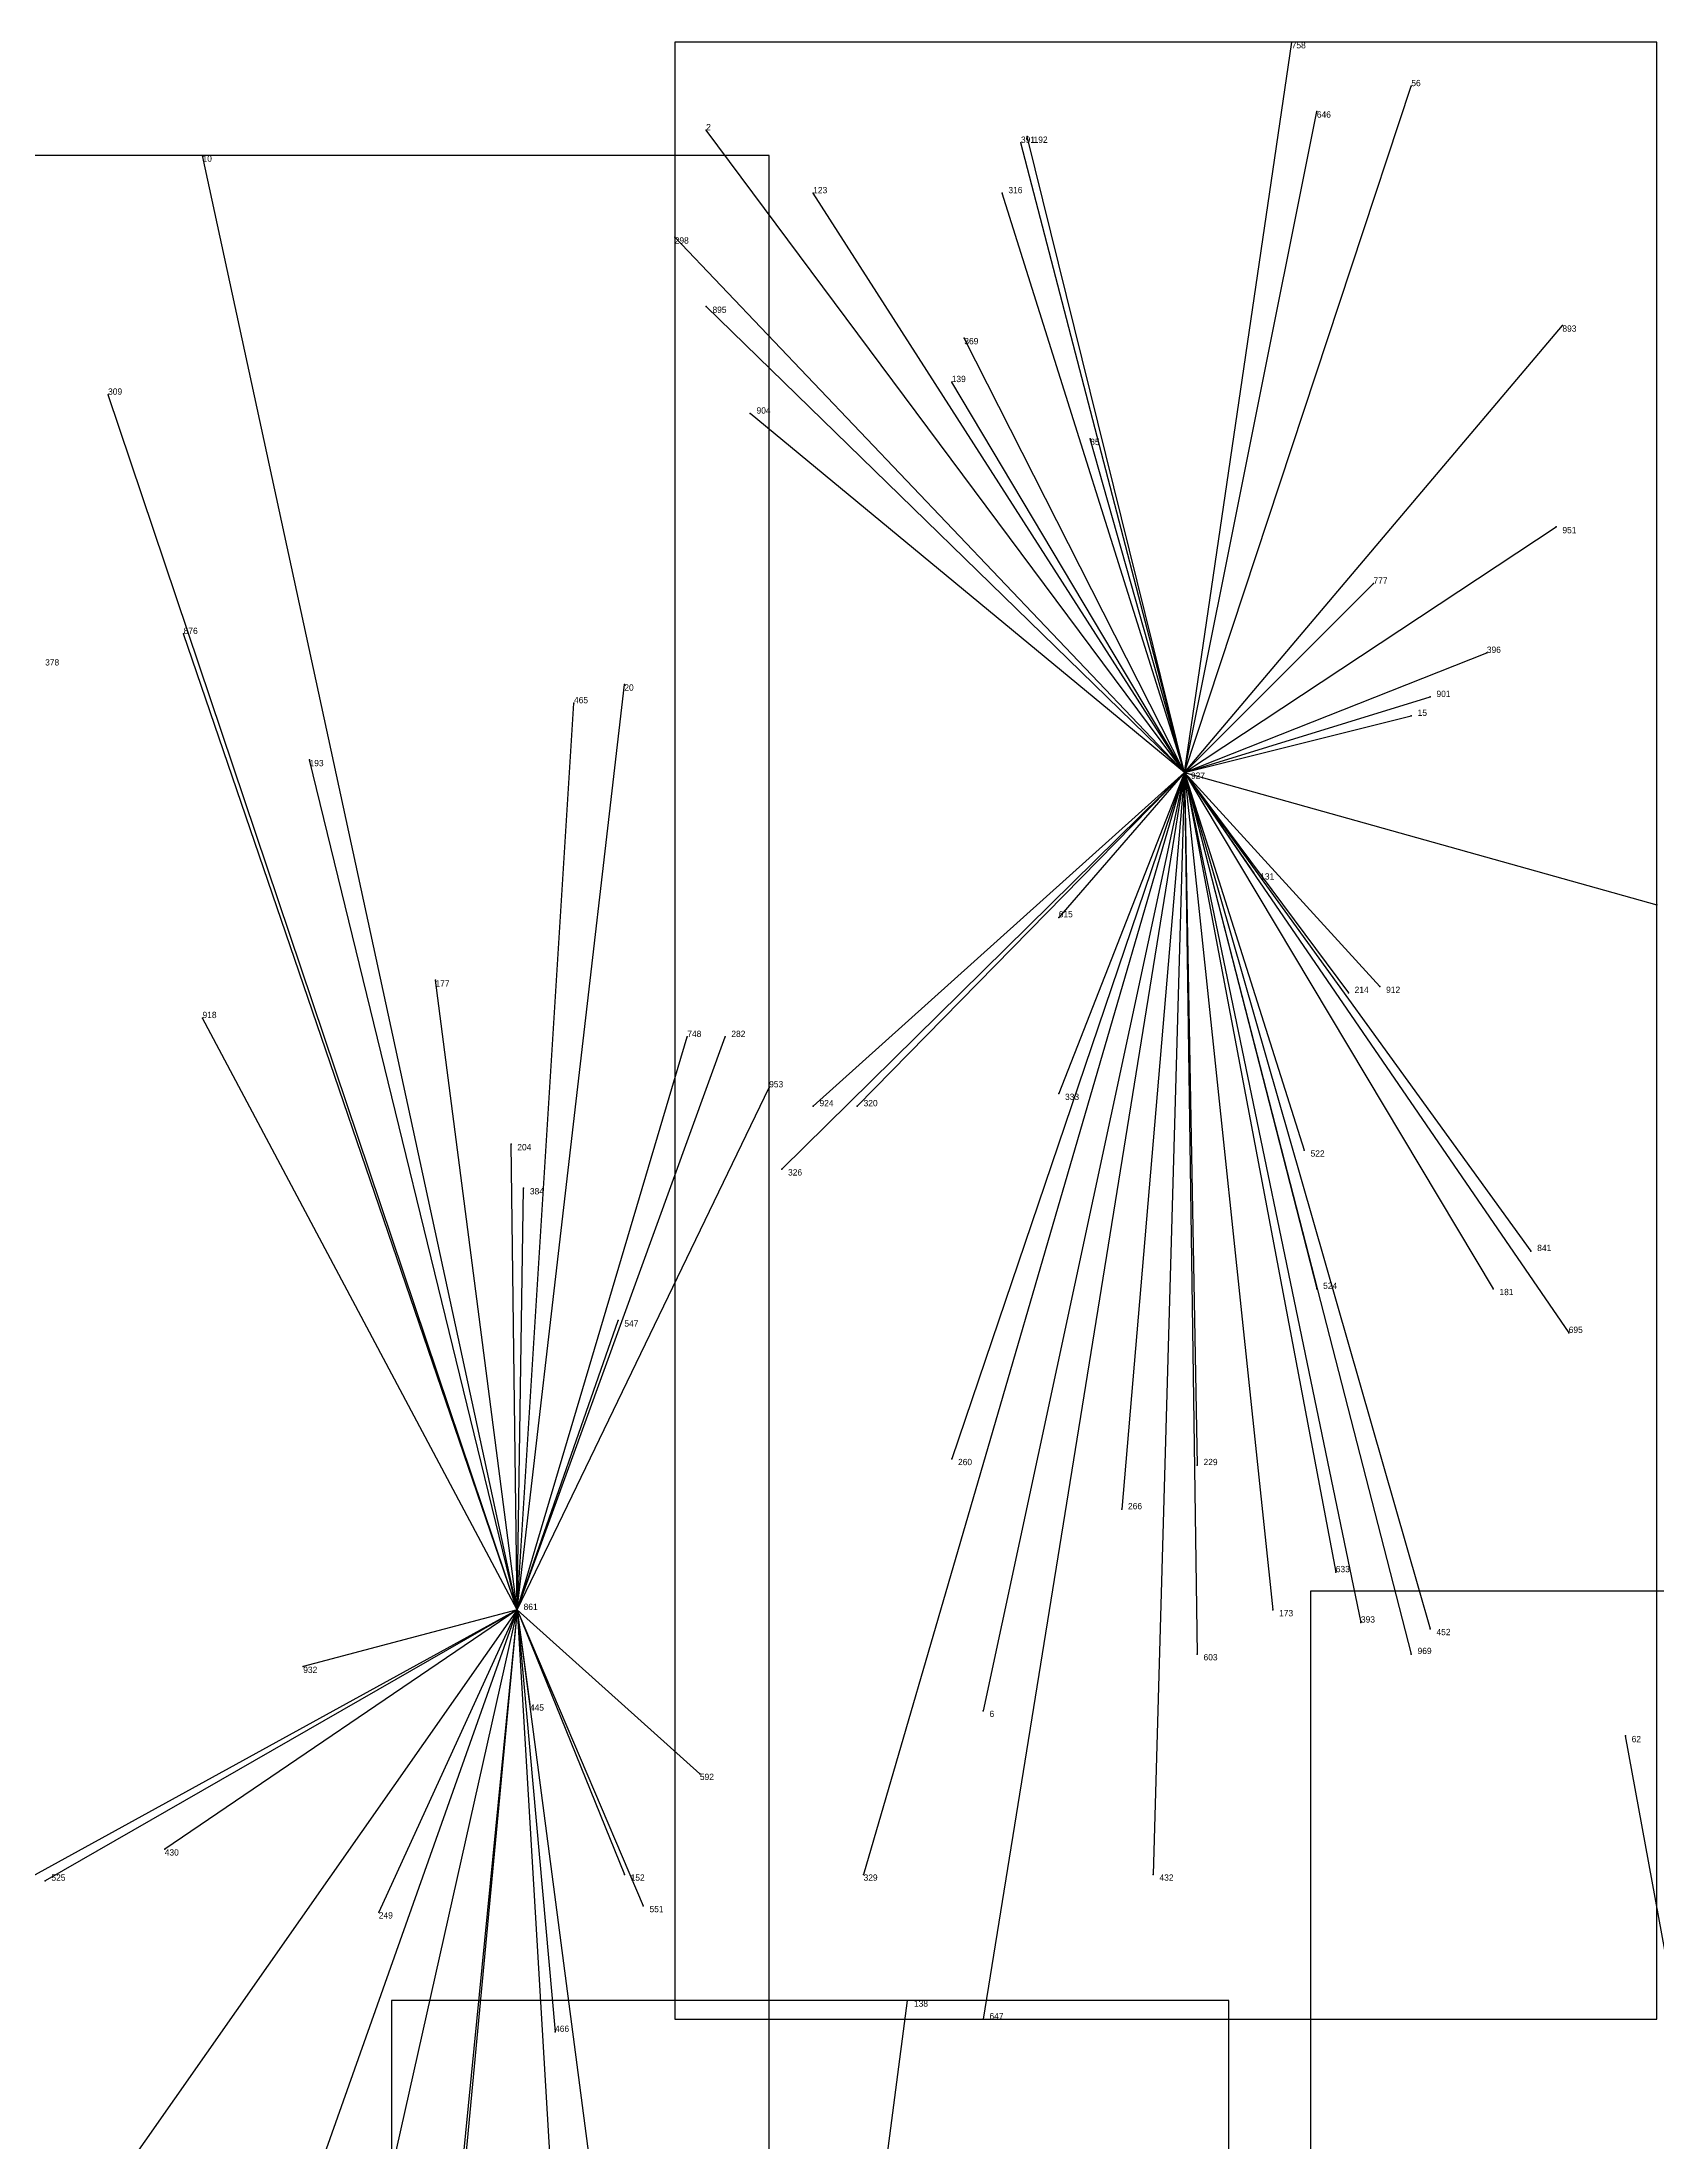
# Model space of a CAD drawing. Extents: x 0 to 1, y 0 to 1.
# Drawn here: x 0.1375 to 0.394, y 0.6665 to 1 of the extents above; entities that cross this region are included whole.
import ezdxf

# ---------------------------------------------------------------- set-up
doc = ezdxf.new("R2010")
doc.units = 0
for name, color, linetype in [('Clients', 3, 'CONTINUOUS'), ('Facilities', 3, 'CONTINUOUS'), ('Facilities_lines', 3, 'CONTINUOUS'), ('Min_max_boxes', 1, 'CONTINUOUS'), ('Normals', 1, 'CONTINUOUS'), ('Source_points', 5, 'CONTINUOUS'), ('Text', 3, 'CONTINUOUS')]:
    doc.layers.add(name, color=color, linetype=linetype)

msp = doc.modelspace()

# ---------------------------------------------------------------- linework, layer by layer
at = {"layer": 'Clients', "color": 5}
for p in [(0.336, 1), (0.355, 0.993), (0.34, 0.989), (0.243, 0.986), (0.293, 0.984), (0.294, 0.985), (0.163, 0.982), (0.26, 0.976), (0.29, 0.976), (0.238, 0.969), (0.243, 0.958), (0.379, 0.955), (0.284, 0.953), (0.148, 0.944), (0.282, 0.946), (0.25, 0.941), (0.304, 0.937), (0.378, 0.923), (0.349, 0.914), (0.16, 0.906), (0.367, 0.903), (0.23, 0.898), (0.222, 0.895), (0.358, 0.896), (0.355, 0.893), (0.18, 0.886), (0.33, 0.868), (0.299, 0.861), (0.394, 0.863), (0.2, 0.851), (0.345, 0.849), (0.35, 0.85), (0.163, 0.845), (0.24, 0.842), (0.246, 0.842), (0.253, 0.834), (0.26, 0.831), (0.267, 0.831), (0.299, 0.833), (0.212, 0.825), (0.338, 0.824), (0.255, 0.821), (0.214, 0.818), (0.374, 0.808), (0.34, 0.802), (0.368, 0.802), (0.229, 0.797), (0.38, 0.795), (0.282, 0.775), (0.321, 0.774), (0.309, 0.767), (0.343, 0.757), (0.333, 0.751), (0.347, 0.749), (0.358, 0.748), (0.321, 0.744), (0.355, 0.744), (0.179, 0.742), (0.215, 0.736), (0.287, 0.735), (0.389, 0.731), (0.242, 0.725), (0.157, 0.713), (0.138, 0.708), (0.23, 0.709), (0.268, 0.709), (0.314, 0.709), (0.233, 0.704), (0.191, 0.703), (0.275, 0.689), (0.219, 0.684), (0.287, 0.686)]:
    msp.add_point(p, dxfattribs=at)
at = {"layer": 'Facilities', "color": 3}
for p in [(0.319, 0.884), (0.213, 0.751)]:
    msp.add_point(p, dxfattribs=at)
at = {"layer": 'Facilities_lines', "color": 3}
for p, q in [((0.319, 0.884), (0.336, 1)), ((0.319, 0.884), (0.355, 0.993)), ((0.319, 0.884), (0.34, 0.989)), ((0.319, 0.884), (0.243, 0.986)), ((0.319, 0.884), (0.293, 0.984)), ((0.319, 0.884), (0.294, 0.985)), ((0.213, 0.751), (0.163, 0.982)), ((0.319, 0.884), (0.26, 0.976)), ((0.319, 0.884), (0.29, 0.976)), ((0.319, 0.884), (0.238, 0.969)), ((0.319, 0.884), (0.243, 0.958)), ((0.319, 0.884), (0.379, 0.955)), ((0.319, 0.884), (0.284, 0.953)), ((0.213, 0.751), (0.148, 0.944)), ((0.319, 0.884), (0.282, 0.946)), ((0.319, 0.884), (0.25, 0.941)), ((0.319, 0.884), (0.304, 0.937)), ((0.319, 0.884), (0.378, 0.923)), ((0.319, 0.884), (0.349, 0.914)), ((0.213, 0.751), (0.16, 0.906)), ((0.319, 0.884), (0.367, 0.903)), ((0.213, 0.751), (0.23, 0.898)), ((0.213, 0.751), (0.222, 0.895)), ((0.319, 0.884), (0.358, 0.896)), ((0.319, 0.884), (0.355, 0.893)), ((0.213, 0.751), (0.18, 0.886)), ((0.319, 0.884), (0.255, 0.821)), ((0.319, 0.884), (0.26, 0.831)), ((0.319, 0.884), (0.267, 0.831)), ((0.319, 0.884), (0.268, 0.709)), ((0.319, 0.884), (0.282, 0.775)), ((0.319, 0.884), (0.287, 0.735)), ((0.319, 0.884), (0.287, 0.686)), ((0.319, 0.884), (0.299, 0.861)), ((0.319, 0.884), (0.299, 0.833)), ((0.319, 0.884), (0.309, 0.767)), ((0.319, 0.884), (0.314, 0.709)), ((0.319, 0.884), (0.33, 0.868)), ((0.319, 0.884), (0.333, 0.751)), ((0.319, 0.884), (0.368, 0.802)), ((0.319, 0.884), (0.321, 0.774)), ((0.319, 0.884), (0.345, 0.849)), ((0.319, 0.884), (0.347, 0.749)), ((0.319, 0.884), (0.358, 0.748)), ((0.319, 0.884), (0.338, 0.824)), ((0.319, 0.884), (0.34, 0.802)), ((0.319, 0.884), (0.321, 0.744)), ((0.319, 0.884), (0.343, 0.757)), ((0.319, 0.884), (0.38, 0.795)), ((0.319, 0.884), (0.374, 0.808)), ((0.319, 0.884), (0.35, 0.85)), ((0.319, 0.884), (0.394, 0.863)), ((0.319, 0.884), (0.355, 0.744)), ((0.213, 0.751), (0.2, 0.851)), ((0.213, 0.751), (0.163, 0.845)), ((0.213, 0.751), (0.246, 0.842)), ((0.213, 0.751), (0.24, 0.842)), ((0.213, 0.751), (0.253, 0.834)), ((0.213, 0.751), (0.212, 0.825)), ((0.213, 0.751), (0.214, 0.818)), ((0.213, 0.751), (0.229, 0.797)), ((0.213, 0.751), (0.131, 0.706)), ((0.213, 0.751), (0.133, 0.637)), ((0.213, 0.751), (0.138, 0.708)), ((0.213, 0.751), (0.157, 0.713)), ((0.213, 0.751), (0.169, 0.627)), ((0.213, 0.751), (0.175, 0.582)), ((0.213, 0.751), (0.179, 0.742)), ((0.213, 0.751), (0.191, 0.703)), ((0.213, 0.751), (0.203, 0.65)), ((0.213, 0.751), (0.204, 0.656)), ((0.213, 0.751), (0.23, 0.709)), ((0.213, 0.751), (0.215, 0.736)), ((0.213, 0.751), (0.219, 0.684)), ((0.213, 0.751), (0.233, 0.704)), ((0.213, 0.751), (0.242, 0.725)), ((0.213, 0.751), (0.22, 0.633)), ((0.213, 0.751), (0.227, 0.644)), ((0.418, 0.573), (0.389, 0.731)), ((0.249, 0.492), (0.275, 0.689))]:
    msp.add_line(p, q, dxfattribs=at)
at = {"layer": 'Min_max_boxes', "color": 1}
for p, q in [((0.394, 1), (0.238, 1)), ((0.238, 1), (0.238, 0.686)), ((0.394, 1), (0.238, 1)), ((0.238, 1), (0.238, 0.686)), ((0.238, 1), (0.238, 1)), ((0.394, 0.686), (0.394, 1)), ((0.394, 0.686), (0.394, 1)), ((0.394, 1), (0.394, 1)), ((0.253, 0.982), (0.131, 0.982)), ((0.253, 0.982), (0.131, 0.982)), ((0.253, 0.582), (0.253, 0.982)), ((0.253, 0.582), (0.253, 0.982)), ((0.253, 0.982), (0.253, 0.982)), ((0.488, 0.754), (0.339, 0.754)), ((0.339, 0.754), (0.339, 0.437)), ((0.488, 0.754), (0.339, 0.754)), ((0.339, 0.754), (0.339, 0.437)), ((0.339, 0.754), (0.339, 0.754)), ((0.326, 0.689), (0.193, 0.689)), ((0.193, 0.689), (0.193, 0.383)), ((0.326, 0.689), (0.193, 0.689)), ((0.193, 0.689), (0.193, 0.383)), ((0.193, 0.689), (0.193, 0.689)), ((0.326, 0.383), (0.326, 0.689)), ((0.326, 0.383), (0.326, 0.689)), ((0.326, 0.689), (0.326, 0.689)), ((0.238, 0.686), (0.394, 0.686)), ((0.238, 0.686), (0.394, 0.686)), ((0.238, 0.686), (0.238, 0.686)), ((0.394, 0.686), (0.394, 0.686))]:
    msp.add_line(p, q, dxfattribs=at)
at = {"layer": 'Normals', "color": 1}
for p, q in [((0.336, 1), (0.336, 1, 0.1)), ((0.355, 0.993), (0.355, 0.993, 0.1)), ((0.34, 0.989), (0.34, 0.989, 0.1)), ((0.243, 0.986), (0.243, 0.986, 0.1)), ((0.293, 0.984), (0.293, 0.984, 0.1)), ((0.294, 0.985), (0.294, 0.985, 0.1)), ((0.163, 0.982), (0.163, 0.982, 0.1)), ((0.26, 0.976), (0.26, 0.976, 0.1)), ((0.29, 0.976), (0.29, 0.976, 0.1)), ((0.238, 0.969), (0.238, 0.969, 0.1)), ((0.243, 0.958), (0.243, 0.958, 0.1)), ((0.379, 0.955), (0.379, 0.955, 0.1)), ((0.284, 0.953), (0.284, 0.953, 0.1)), ((0.148, 0.944), (0.148, 0.944, 0.1)), ((0.282, 0.946), (0.282, 0.946, 0.1)), ((0.25, 0.941), (0.25, 0.941, 0.1)), ((0.304, 0.937), (0.304, 0.937, 0.1)), ((0.378, 0.923), (0.378, 0.923, 0.1)), ((0.349, 0.914), (0.349, 0.914, 0.1)), ((0.16, 0.906), (0.16, 0.906, 0.1)), ((0.367, 0.903), (0.367, 0.903, 0.1)), ((0.23, 0.898), (0.23, 0.898, 0.1)), ((0.222, 0.895), (0.222, 0.895, 0.1)), ((0.358, 0.896), (0.358, 0.896, 0.1)), ((0.355, 0.893), (0.355, 0.893, 0.1)), ((0.18, 0.886), (0.18, 0.886, 0.1)), ((0.319, 0.884), (0.319, 0.884, 0.1)), ((0.33, 0.868), (0.33, 0.868, 0.1)), ((0.299, 0.861), (0.299, 0.861, 0.1)), ((0.394, 0.863), (0.394, 0.863, 0.1)), ((0.2, 0.851), (0.2, 0.851, 0.1)), ((0.345, 0.849), (0.345, 0.849, 0.1)), ((0.35, 0.85), (0.35, 0.85, 0.1)), ((0.163, 0.845), (0.163, 0.845, 0.1)), ((0.24, 0.842), (0.24, 0.842, 0.1)), ((0.246, 0.842), (0.246, 0.842, 0.1)), ((0.253, 0.834), (0.253, 0.834, 0.1)), ((0.26, 0.831), (0.26, 0.831, 0.1)), ((0.267, 0.831), (0.267, 0.831, 0.1)), ((0.299, 0.833), (0.299, 0.833, 0.1)), ((0.212, 0.825), (0.212, 0.825, 0.1)), ((0.338, 0.824), (0.338, 0.824, 0.1)), ((0.255, 0.821), (0.255, 0.821, 0.1)), ((0.214, 0.818), (0.214, 0.818, 0.1)), ((0.374, 0.808), (0.374, 0.808, 0.1)), ((0.34, 0.802), (0.34, 0.802, 0.1)), ((0.368, 0.802), (0.368, 0.802, 0.1)), ((0.229, 0.797), (0.229, 0.797, 0.1)), ((0.38, 0.795), (0.38, 0.795, 0.1)), ((0.282, 0.775), (0.282, 0.775, 0.1)), ((0.321, 0.774), (0.321, 0.774, 0.1)), ((0.309, 0.767), (0.309, 0.767, 0.1)), ((0.343, 0.757), (0.343, 0.757, 0.1)), ((0.213, 0.751), (0.213, 0.751, 0.1)), ((0.333, 0.751), (0.333, 0.751, 0.1)), ((0.347, 0.749), (0.347, 0.749, 0.1)), ((0.358, 0.748), (0.358, 0.748, 0.1)), ((0.321, 0.744), (0.321, 0.744, 0.1)), ((0.355, 0.744), (0.355, 0.744, 0.1)), ((0.179, 0.742), (0.179, 0.742, 0.1)), ((0.215, 0.736), (0.215, 0.736, 0.1)), ((0.287, 0.735), (0.287, 0.735, 0.1)), ((0.389, 0.731), (0.389, 0.731, 0.1)), ((0.242, 0.725), (0.242, 0.725, 0.1)), ((0.157, 0.713), (0.157, 0.713, 0.1)), ((0.138, 0.708), (0.138, 0.708, 0.1)), ((0.23, 0.709), (0.23, 0.709, 0.1)), ((0.268, 0.709), (0.268, 0.709, 0.1)), ((0.314, 0.709), (0.314, 0.709, 0.1)), ((0.233, 0.704), (0.233, 0.704, 0.1)), ((0.191, 0.703), (0.191, 0.703, 0.1)), ((0.275, 0.689), (0.275, 0.689, 0.1)), ((0.219, 0.684), (0.219, 0.684, 0.1)), ((0.287, 0.686), (0.287, 0.686, 0.1))]:
    msp.add_line(p, q, dxfattribs=at)
at = {"layer": 'Source_points', "color": 5}
for p in [(0.336, 1), (0.355, 0.993), (0.34, 0.989), (0.243, 0.986), (0.293, 0.984), (0.294, 0.985), (0.163, 0.982), (0.26, 0.976), (0.29, 0.976), (0.238, 0.969), (0.243, 0.958), (0.379, 0.955), (0.284, 0.953), (0.148, 0.944), (0.282, 0.946), (0.25, 0.941), (0.304, 0.937), (0.378, 0.923), (0.349, 0.914), (0.16, 0.906), (0.367, 0.903), (0.23, 0.898), (0.222, 0.895), (0.358, 0.896), (0.355, 0.893), (0.18, 0.886), (0.319, 0.884), (0.33, 0.868), (0.299, 0.861), (0.394, 0.863), (0.2, 0.851), (0.345, 0.849), (0.35, 0.85), (0.163, 0.845), (0.24, 0.842), (0.246, 0.842), (0.253, 0.834), (0.26, 0.831), (0.267, 0.831), (0.299, 0.833), (0.212, 0.825), (0.338, 0.824), (0.255, 0.821), (0.214, 0.818), (0.374, 0.808), (0.34, 0.802), (0.368, 0.802), (0.229, 0.797), (0.38, 0.795), (0.282, 0.775), (0.321, 0.774), (0.309, 0.767), (0.343, 0.757), (0.213, 0.751), (0.333, 0.751), (0.347, 0.749), (0.358, 0.748), (0.321, 0.744), (0.355, 0.744), (0.179, 0.742), (0.215, 0.736), (0.287, 0.735), (0.389, 0.731), (0.242, 0.725), (0.157, 0.713), (0.138, 0.708), (0.23, 0.709), (0.268, 0.709), (0.314, 0.709), (0.233, 0.704), (0.191, 0.703), (0.275, 0.689), (0.219, 0.684), (0.287, 0.686)]:
    msp.add_point(p, dxfattribs=at)

# ---------------------------------------------------------------- texts
at = {"layer": 'Text', "color": 3}
for s, p in [('758', (0.336, 0.999)), ('56', (0.355, 0.993)), ('646', (0.34, 0.988)), ('2', (0.243, 0.986)), ('391', (0.293, 0.984)), ('192', (0.295, 0.984)), ('10', (0.163, 0.981)), ('123', (0.26, 0.976)), ('316', (0.291, 0.976)), ('298', (0.238, 0.968)), ('895', (0.244, 0.957)), ('893', (0.379, 0.954)), ('369', (0.284, 0.952)), ('309', (0.148, 0.944)), ('139', (0.282, 0.946)), ('904', (0.251, 0.941)), ('85', (0.304, 0.936)), ('951', (0.379, 0.922)), ('777', (0.349, 0.914)), ('876', (0.16, 0.906)), ('396', (0.367, 0.903)), ('378', (0.138, 0.901)), ('20', (0.23, 0.897)), ('465', (0.222, 0.895)), ('15', (0.356, 0.893)), ('901', (0.359, 0.896)), ('193', (0.18, 0.885)), ('927', (0.32, 0.883)), ('131', (0.331, 0.867)), ('615', (0.299, 0.861)), ('177', (0.2, 0.85)), ('214', (0.346, 0.849)), ('912', (0.351, 0.849)), ('918', (0.163, 0.845)), ('748', (0.24, 0.842)), ('282', (0.247, 0.842)), ('953', (0.253, 0.834)), ('924', (0.261, 0.831)), ('320', (0.268, 0.831)), ('333', (0.3, 0.832)), ('204', (0.213, 0.824)), ('522', (0.339, 0.823)), ('326', (0.256, 0.82)), ('384', (0.215, 0.817)), ('841', (0.375, 0.808)), ('524', (0.341, 0.802)), ('181', (0.369, 0.801)), ('547', (0.23, 0.796)), ('695', (0.38, 0.795)), ('260', (0.283, 0.774)), ('229', (0.322, 0.774)), ('266', (0.31, 0.767)), ('633', (0.343, 0.757)), ('861', (0.214, 0.751)), ('173', (0.334, 0.75)), ('393', (0.347, 0.749)), ('452', (0.359, 0.747)), ('603', (0.322, 0.743)), ('969', (0.356, 0.744)), ('932', (0.179, 0.741)), ('445', (0.215, 0.735)), ('6', (0.288, 0.734)), ('62', (0.39, 0.73)), ('592', (0.242, 0.724)), ('430', (0.157, 0.712)), ('525', (0.139, 0.708)), ('152', (0.231, 0.708)), ('329', (0.268, 0.708)), ('432', (0.315, 0.708)), ('551', (0.234, 0.703)), ('249', (0.191, 0.702)), ('138', (0.276, 0.688)), ('466', (0.219, 0.684)), ('647', (0.288, 0.686))]:
    msp.add_text(s, height=0.001, dxfattribs=at).set_placement(p)

doc.saveas('drawing.dxf')
